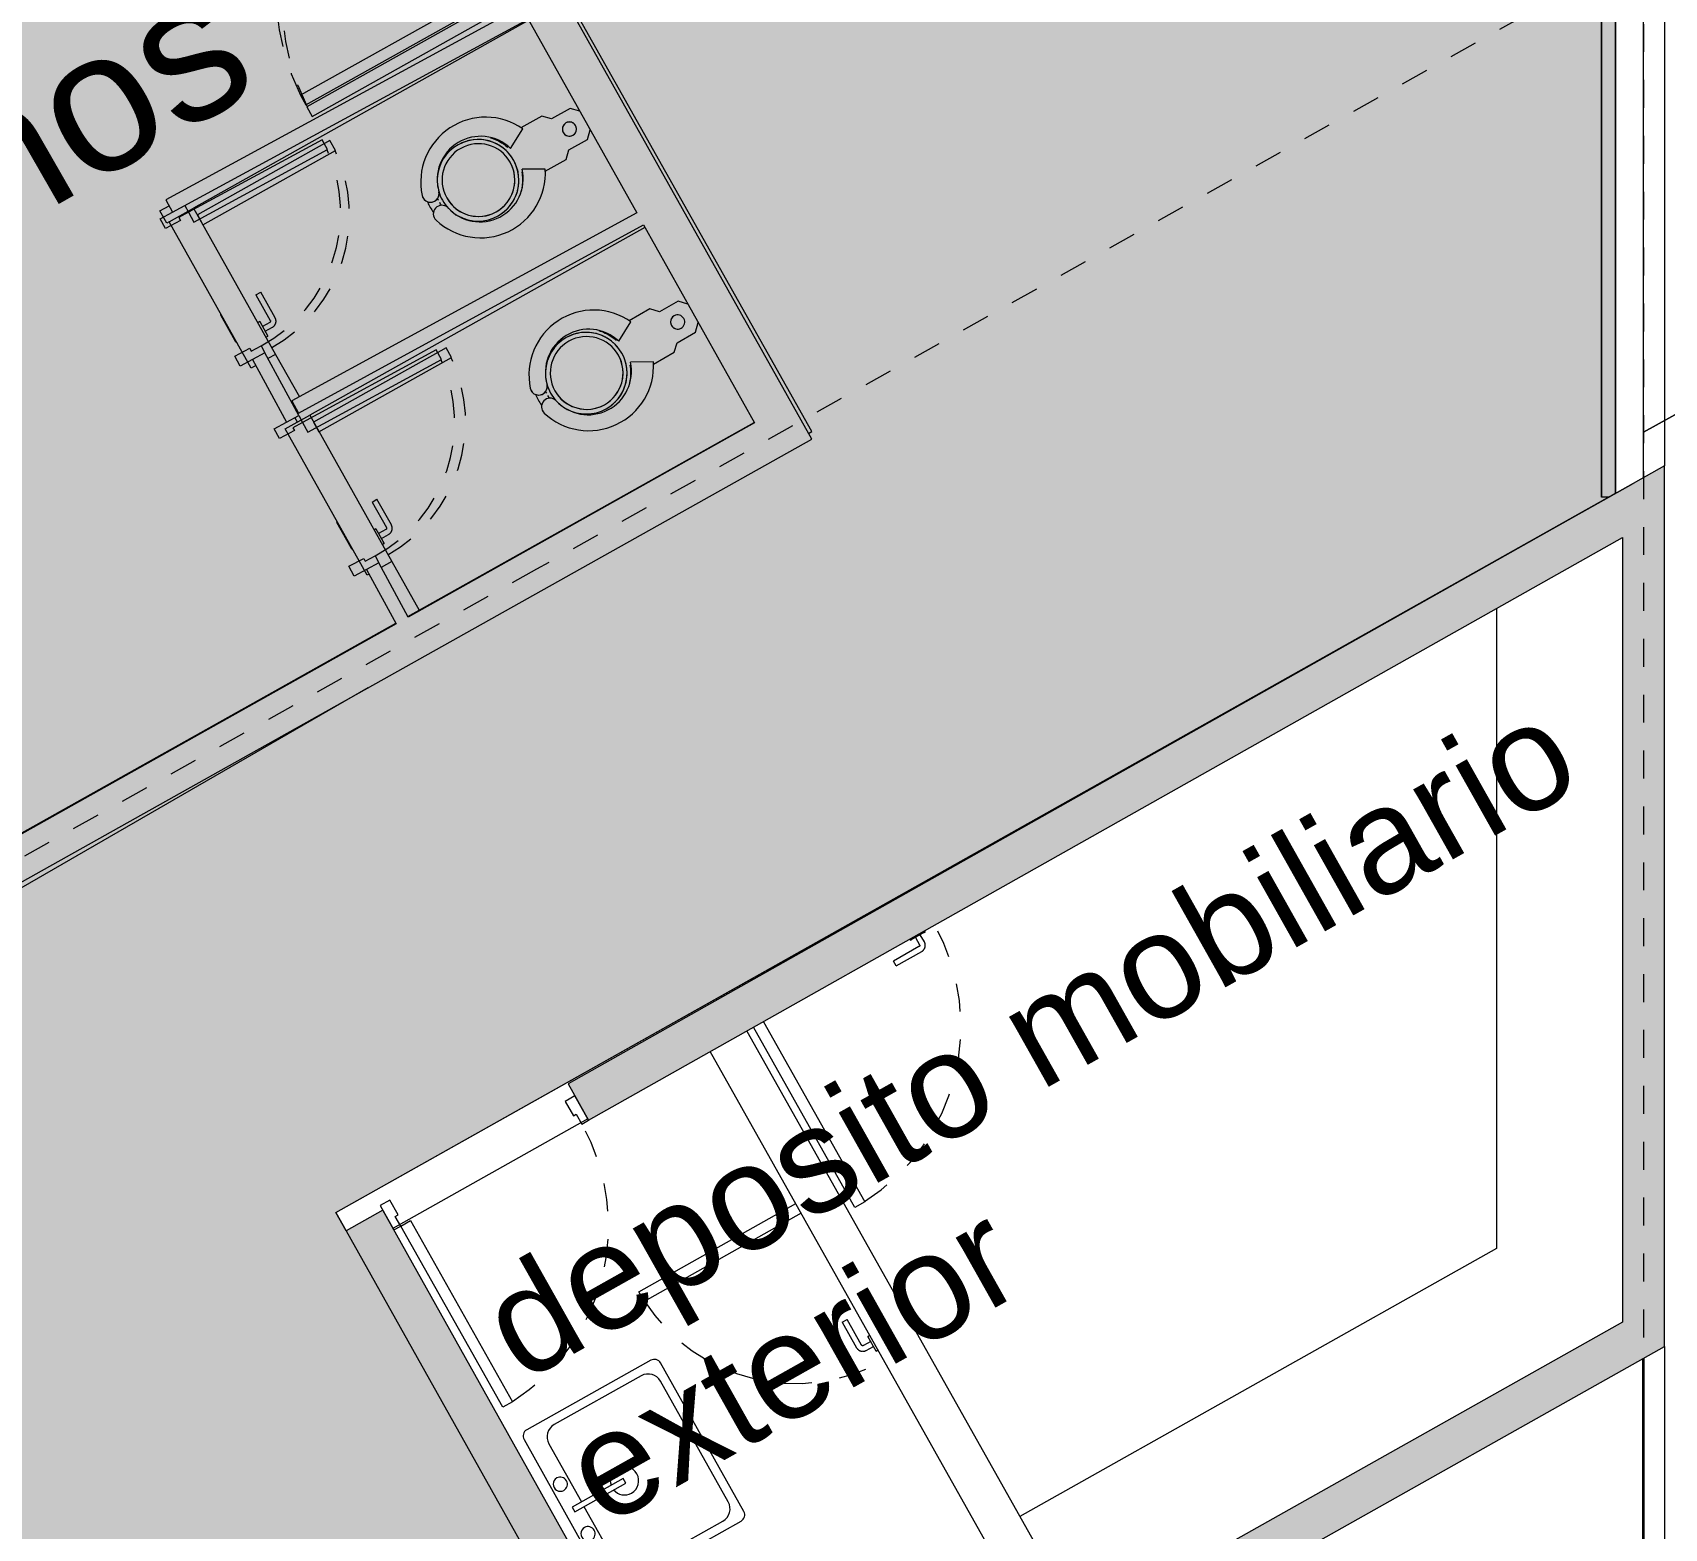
# Model space of a CAD drawing. Header units: metres. Extents: x -16.5 to 80.2, y 17.9 to 114.6.
# Drawn here: x 48.62 to 54.46, y 73.39 to 78.74 of the extents above; entities that cross this region are included whole.
import ezdxf

# ---------------------------------------------------------------- set-up
doc = ezdxf.new("R2010")
doc.units = ezdxf.units.M
doc.linetypes.add('LineaDiscontinua-1_5mm', pattern=[0.003, 0.0015, -0.0015])
doc.linetypes.add('LíneaDeRejilla', pattern=[0.021, 0.012, -0.003, 0.003, -0.003])
for name, color, linetype, lineweight in [('00_URB_HUELLA JARDÍN', 7, 'Continuous', 5), ('00_URB_ZONAS VERDES_NO CTA', 63, 'Continuous', 5), ('A-BRND', 11, 'Continuous', 5), ('A-DETL-3', 151, 'Continuous', 5), ('A-DETL-GENF', 92, 'Continuous', 5), ('A-MURO', 113, 'Continuous', 9), ('A-MURO-ACHU', 111, 'Continuous', 9), ('A-PISO', 51, 'Continuous', 9), ('A-PUER', 31, 'Continuous', 5), ('A-PUER-MARC', 31, 'Continuous', 5), ('A-TEXT-NOTA', 2, 'Continuous', 5), ('A-WALL', 113, 'Continuous', 18), ('H-HID-APAR', 6, 'Continuous', 5), ('S-CERC-SIMB', 2, 'Continuous', 35), ('S-REJI', 1, 'Continuous', 5)]:
    doc.layers.add(name, color=color, linetype=linetype, lineweight=lineweight)
doc.styles.add('Arial_3', font='arial.ttf', dxfattribs={"height": 0.5})
doc.styles.add('Arial_6', font='arial.ttf', dxfattribs={"height": 0.375})

# ---------------------------------------------------------------- blocks, each defined once
blk = doc.blocks.new('Puerta-Batiente-HojaLisa - 700x2200-1187620-Nivel 2')
at = {"layer": 'A-PUER'}
for p, q in [((-0.322, -0.719), (-0.322, -0.075)), ((-0.282, -0.075), (-0.282, -0.719)), ((-0.282, -0.719), (-0.322, -0.719))]:
    blk.add_line(p, q, dxfattribs=at)
at = {"layer": 'A-PUER', "linetype": 'LineaDiscontinua-1_5mm'}
blk.add_arc((-0.322, -0.075), 0.644, 273.56104, 360, dxfattribs=at)
blk = doc.blocks.new('Manija-Horizontal-SinCerradura - 120-1041475-Nivel 2')
at = {"layer": 'A-PUER'}
for p, q in [((0.27, 0.063), (0.165, 0.063)), ((0.27, 0.063), (0.27, 0.043)), ((0.12, 0.008), (0.12, 0)), ((0.12, 0.008), (0.18, 0.008)), ((0.124, 0.008), (0.12, 0.008)), ((0.14, 0.038), (0.14, 0.008)), ((0.16, 0.008), (0.16, 0.038)), ((0.165, 0.043), (0.27, 0.043)), ((0.18, 0.008), (0.176, 0.008)), ((0.18, 0), (0.18, 0.008))]:
    blk.add_line(p, q, dxfattribs=at)
at = {"layer": 'A-PUER', "flags": 128}
for points in [[(0.165, 0.063), (0.164, 0.063), (0.163, 0.0629), (0.162, 0.0628), (0.161, 0.0627), (0.16, 0.0625), (0.1591, 0.0623), (0.1581, 0.062), (0.1571, 0.0617), (0.1562, 0.0614), (0.1553, 0.061), (0.1544, 0.0606), (0.1535, 0.0602), (0.1526, 0.0597), (0.1517, 0.0592), (0.1509, 0.0586), (0.1501, 0.0581), (0.1493, 0.0574), (0.1485, 0.0568), (0.1478, 0.0561), (0.1471, 0.0554), (0.1464, 0.0547), (0.1457, 0.0539), (0.1451, 0.0531), (0.1445, 0.0523), (0.144, 0.0515), (0.1434, 0.0507), (0.143, 0.0498), (0.1425, 0.0489), (0.1421, 0.048), (0.1417, 0.0471), (0.1414, 0.0461), (0.141, 0.0452), (0.1408, 0.0442), (0.1406, 0.0432), (0.1404, 0.0422), (0.1402, 0.0413), (0.1401, 0.0403), (0.14, 0.0393), (0.14, 0.0383), (0.14, 0.038)], [(0.16, 0.038), (0.16, 0.0382), (0.16, 0.0384), (0.16, 0.0386), (0.1601, 0.0388), (0.1601, 0.039), (0.1601, 0.0392), (0.1602, 0.0394), (0.1603, 0.0396), (0.1603, 0.0398), (0.1604, 0.0399), (0.1605, 0.0401), (0.1606, 0.0403), (0.1607, 0.0405), (0.1608, 0.0407), (0.1609, 0.0408), (0.161, 0.041), (0.1611, 0.0411), (0.1612, 0.0413), (0.1614, 0.0414), (0.1615, 0.0416), (0.1617, 0.0417), (0.1618, 0.0419), (0.162, 0.042), (0.1621, 0.0421), (0.1623, 0.0422), (0.1625, 0.0423), (0.1626, 0.0424), (0.1628, 0.0425), (0.163, 0.0426), (0.1632, 0.0427), (0.1634, 0.0427), (0.1636, 0.0428), (0.1638, 0.0428), (0.164, 0.0429), (0.1642, 0.0429), (0.1643, 0.043), (0.1645, 0.043), (0.1647, 0.043), (0.1649, 0.043), (0.165, 0.043)]]:
    blk.add_lwpolyline(points, dxfattribs=at)
blk = doc.blocks.new('M_Sink-Single-2D - 660 x 560mm-1187621-Nivel 2')
at = {"layer": 'H-HID-APAR'}
for p, q in [((0.0017, 0.6496), (0.0017, 0.1404)), ((0.0017, 0.6496), (0.0017, 0.1404)), ((0.6363, 0.675), (0.0271, 0.675)), ((0.6363, 0.675), (0.0271, 0.675)), ((0.5791, 0.6433), (0.0842, 0.6433)), ((0.6617, 0.1404), (0.6617, 0.6496)), ((0.6617, 0.1404), (0.6617, 0.6496)), ((0.0334, 0.5925), (0.0334, 0.2357)), ((0.6299, 0.2357), (0.6299, 0.5925)), ((0.3412, 0.3563), (0.3222, 0.3563)), ((0.3222, 0.3563), (0.3222, 0.1468)), ((0.3412, 0.1468), (0.3412, 0.3563)), ((0.0842, 0.1849), (0.3222, 0.1849)), ((0.3412, 0.1849), (0.5791, 0.1849)), ((0.3222, 0.1468), (0.3412, 0.1468)), ((0.0271, 0.115), (0.6363, 0.115)), ((0.0271, 0.115), (0.6363, 0.115))]:
    blk.add_line(p, q, dxfattribs=at)
for centre, radius, start, end in [((0.0271, 0.6496), 0.0254, 90, 180), ((0.0271, 0.6496), 0.0254, 90, 180), ((0.0842, 0.5925), 0.0508, 90, 180), ((0.5791, 0.5925), 0.0508, 360, 90), ((0.6363, 0.6496), 0.0254, 0, 90), ((0.6363, 0.6496), 0.0254, 0, 90), ((0.3317, 0.3563), 0.0508, 360, 180), ((0.3317, 0.3563), 0.0508, 180, 259.19308), ((0.3317, 0.3563), 0.0508, 280.80692, 0), ((0.0842, 0.2357), 0.0508, 180, 270), ((0.5791, 0.2357), 0.0508, 270, 0), ((0.2301, 0.15), 0.0254, 360, 180), ((0.4333, 0.15), 0.0254, 360, 180), ((0.0271, 0.1404), 0.0254, 180, 270), ((0.0271, 0.1404), 0.0254, 180, 270), ((0.2301, 0.15), 0.0254, 180, 0), ((0.4333, 0.15), 0.0254, 180, 360), ((0.6363, 0.1404), 0.0254, 270, 360), ((0.6363, 0.1404), 0.0254, 270, 0)]:
    blk.add_arc(centre, radius, start, end, dxfattribs=at)
blk = doc.blocks.new('Puerta-Batiente-HojaLisa - 800x2200-1043135-Nivel 2')
at = {"layer": 'A-PUER'}
for p, q in [((-0.372, -0.819), (-0.372, -0.0793)), ((-0.332, -0.0793), (-0.332, -0.819)), ((-0.332, -0.819), (-0.372, -0.819))]:
    blk.add_line(p, q, dxfattribs=at)
at = {"layer": 'A-PUER', "linetype": 'LineaDiscontinua-1_5mm'}
blk.add_arc((-0.372, -0.075), 0.744, 273.0819, 359.73068, dxfattribs=at)
blk = doc.blocks.new('Manija-Horizontal-SinCerradura - 120-V3-Nivel 2')
at = {"layer": 'A-PUER'}
for p, q in [((0.27, 0.063), (0.165, 0.063)), ((0.27, 0.063), (0.27, 0.043)), ((0.12, 0.008), (0.12, 0.0035)), ((0.12, 0.008), (0.18, 0.008)), ((0.124, 0.008), (0.12, 0.008)), ((0.14, 0.038), (0.14, 0.008)), ((0.16, 0.008), (0.16, 0.038)), ((0.165, 0.043), (0.27, 0.043)), ((0.18, 0.008), (0.176, 0.008)), ((0.18, 0.0036), (0.18, 0.008))]:
    blk.add_line(p, q, dxfattribs=at)
at = {"layer": 'A-PUER', "flags": 128}
for points in [[(0.165, 0.063), (0.164, 0.063), (0.163, 0.0629), (0.162, 0.0628), (0.161, 0.0627), (0.16, 0.0625), (0.1591, 0.0623), (0.1581, 0.062), (0.1571, 0.0617), (0.1562, 0.0614), (0.1553, 0.061), (0.1544, 0.0606), (0.1535, 0.0602), (0.1526, 0.0597), (0.1517, 0.0592), (0.1509, 0.0586), (0.1501, 0.0581), (0.1493, 0.0574), (0.1485, 0.0568), (0.1478, 0.0561), (0.1471, 0.0554), (0.1464, 0.0547), (0.1457, 0.0539), (0.1451, 0.0531), (0.1445, 0.0523), (0.144, 0.0515), (0.1434, 0.0507), (0.143, 0.0498), (0.1425, 0.0489), (0.1421, 0.048), (0.1417, 0.0471), (0.1414, 0.0461), (0.141, 0.0452), (0.1408, 0.0442), (0.1406, 0.0432), (0.1404, 0.0422), (0.1402, 0.0413), (0.1401, 0.0403), (0.14, 0.0393), (0.14, 0.0383), (0.14, 0.038)], [(0.16, 0.038), (0.16, 0.0382), (0.16, 0.0384), (0.16, 0.0386), (0.1601, 0.0388), (0.1601, 0.039), (0.1601, 0.0392), (0.1602, 0.0394), (0.1603, 0.0396), (0.1603, 0.0398), (0.1604, 0.0399), (0.1605, 0.0401), (0.1606, 0.0403), (0.1607, 0.0405), (0.1608, 0.0407), (0.1609, 0.0408), (0.161, 0.041), (0.1611, 0.0411), (0.1612, 0.0413), (0.1614, 0.0414), (0.1615, 0.0416), (0.1617, 0.0417), (0.1618, 0.0419), (0.162, 0.042), (0.1621, 0.0421), (0.1623, 0.0422), (0.1625, 0.0423), (0.1626, 0.0424), (0.1628, 0.0425), (0.163, 0.0426), (0.1632, 0.0427), (0.1634, 0.0427), (0.1636, 0.0428), (0.1638, 0.0428), (0.164, 0.0429), (0.1642, 0.0429), (0.1643, 0.043), (0.1645, 0.043), (0.1647, 0.043), (0.1649, 0.043), (0.165, 0.043)]]:
    blk.add_lwpolyline(points, dxfattribs=at)
blk = doc.blocks.new('Puerta-Batiente-HojaLisa - 900x2200-V14-Nivel 2')
at = {"layer": 'A-PUER'}
for p, q in [((-0.382, 0.919), (-0.422, 0.919)), ((-0.422, 0.919), (-0.422, 0.075)), ((-0.382, 0.075), (-0.382, 0.919))]:
    blk.add_line(p, q, dxfattribs=at)
at = {"layer": 'A-PUER', "linetype": 'LineaDiscontinua-1_5mm'}
blk.add_arc((-0.422, 0.075), 0.844, 360, 87.28354, dxfattribs=at)
blk = doc.blocks.new('Puerta-Batiente-HojaLisa - 600x1_400-1587083-Nivel 2')
at = {"layer": 'A-PUER'}
for p, q in [((-0.232, 0.569), (-0.272, 0.569)), ((-0.272, 0.569), (-0.272, 0.025)), ((-0.232, 0.025), (-0.232, 0.569)), ((-0.272, 0.025), (-0.232, 0.025))]:
    blk.add_line(p, q, dxfattribs=at)
at = {"layer": 'A-PUER', "linetype": 'LineaDiscontinua-1_5mm'}
blk.add_arc((-0.272, 0.025), 0.544, 360, 85.78327, dxfattribs=at)
at = {"layer": 'A-PUER-MARC'}
for p, q in [((-0.3, -0.075), (-0.3, 0.025)), ((-0.3, 0.025), (0.3, 0.025)), ((0.3, 0.025), (0.3, -0.0059)), ((0.3, -0.0559), (0.3, -0.075)), ((0.3, -0.075), (-0.3, -0.075))]:
    blk.add_line(p, q, dxfattribs=at)
blk = doc.blocks.new('Manija-Horizontal-SinCerradura - 120-1041476-Nivel 2')
at = {"layer": 'A-PUER'}
for p, q in [((0.12, 0), (0.12, -0.008)), ((0.18, -0.008), (0.18, 0)), ((0.12, -0.008), (0.124, -0.008)), ((0.18, -0.008), (0.12, -0.008)), ((0.14, -0.008), (0.14, -0.038)), ((0.16, -0.038), (0.16, -0.008)), ((0.27, -0.043), (0.165, -0.043)), ((0.176, -0.008), (0.18, -0.008)), ((0.27, -0.043), (0.27, -0.063)), ((0.165, -0.063), (0.27, -0.063))]:
    blk.add_line(p, q, dxfattribs=at)
at = {"layer": 'A-PUER', "flags": 128}
for points in [[(0.14, -0.038), (0.14, -0.039), (0.1401, -0.04), (0.1402, -0.041), (0.1403, -0.042), (0.1405, -0.043), (0.1407, -0.0439), (0.141, -0.0449), (0.1413, -0.0459), (0.1416, -0.0468), (0.142, -0.0477), (0.1424, -0.0486), (0.1428, -0.0495), (0.1433, -0.0504), (0.1438, -0.0513), (0.1444, -0.0521), (0.1449, -0.0529), (0.1456, -0.0537), (0.1462, -0.0545), (0.1469, -0.0552), (0.1476, -0.0559), (0.1483, -0.0566), (0.1491, -0.0573), (0.1499, -0.0579), (0.1507, -0.0585), (0.1515, -0.059), (0.1523, -0.0596), (0.1532, -0.06), (0.1541, -0.0605), (0.155, -0.0609), (0.1559, -0.0613), (0.1569, -0.0616), (0.1578, -0.062), (0.1588, -0.0622), (0.1598, -0.0624), (0.1608, -0.0626), (0.1617, -0.0628), (0.1627, -0.0629), (0.1637, -0.063), (0.1647, -0.063), (0.165, -0.063)], [(0.165, -0.043), (0.1648, -0.043), (0.1646, -0.043), (0.1644, -0.043), (0.1642, -0.0429), (0.164, -0.0429), (0.1638, -0.0429), (0.1636, -0.0428), (0.1634, -0.0427), (0.1632, -0.0427), (0.1631, -0.0426), (0.1629, -0.0425), (0.1627, -0.0424), (0.1625, -0.0423), (0.1623, -0.0422), (0.1622, -0.0421), (0.162, -0.042), (0.1619, -0.0419), (0.1617, -0.0418), (0.1616, -0.0416), (0.1614, -0.0415), (0.1613, -0.0413), (0.1611, -0.0412), (0.161, -0.041), (0.1609, -0.0409), (0.1608, -0.0407), (0.1607, -0.0405), (0.1606, -0.0404), (0.1605, -0.0402), (0.1604, -0.04), (0.1603, -0.0398), (0.1603, -0.0396), (0.1602, -0.0394), (0.1602, -0.0392), (0.1601, -0.039), (0.1601, -0.0388), (0.16, -0.0387), (0.16, -0.0385), (0.16, -0.0383), (0.16, -0.0381), (0.16, -0.038)]]:
    blk.add_lwpolyline(points, dxfattribs=at)
blk = doc.blocks.new('Manija-Horizontal-SinCerradura - 120-V17-Nivel 2')
at = {"layer": 'A-PUER'}
for q in [(0.165, 0.063), (0.27, 0.0601)]:
    blk.add_line((0.27, 0.063), q, dxfattribs=at)
at = {"layer": 'A-PUER', "flags": 128}
blk.add_lwpolyline([(0.165, 0.063), (0.164, 0.063), (0.163, 0.0629), (0.162, 0.0628), (0.161, 0.0627), (0.16, 0.0625), (0.1591, 0.0623), (0.1581, 0.062), (0.1571, 0.0617), (0.1562, 0.0614), (0.1553, 0.061), (0.1544, 0.0606), (0.1535, 0.0602)], dxfattribs=at)
blk = doc.blocks.new('Puerta-Batiente-HojaLisa - 600x1_400-V18-Nivel 2')
at = {"layer": 'A-PUER'}
for p, q in [((-0.232, 0.569), (-0.272, 0.569)), ((-0.272, 0.569), (-0.272, 0.025)), ((-0.232, 0.025), (-0.232, 0.569)), ((-0.272, 0.025), (-0.232, 0.025))]:
    blk.add_line(p, q, dxfattribs=at)
at = {"layer": 'A-PUER', "linetype": 'LineaDiscontinua-1_5mm'}
blk.add_arc((-0.272, 0.025), 0.544, 360, 85.78327, dxfattribs=at)
at = {"layer": 'A-PUER-MARC'}
for p, q in [((-0.3, -0.075), (-0.3, 0.025)), ((-0.3, 0.025), (0.3, 0.025)), ((0.3, 0.025), (0.3, -0.0175)), ((0.3, -0.075), (-0.3, -0.075)), ((0.3, -0.0675), (0.3, -0.075))]:
    blk.add_line(p, q, dxfattribs=at)
blk = doc.blocks.new('M_Water Closet - Flush Valve - Floor Mounted - Public - 6_1 Lpf-V21-Nivel 2')
at = {"layer": 'H-HID-APAR'}
for p, q in [((-0.0381, 0), (-0.0635, -0.0254)), ((-0.0635, -0.0254), (-0.0635, -0.1016)), ((0.0635, -0.0254), (0.0381, 0)), ((0.0635, -0.1016), (0.0635, -0.0254)), ((-0.0635, -0.1016), (-0.0889, -0.127)), ((0.0889, -0.127), (0.0635, -0.1016)), ((-0.0889, -0.127), (-0.0889, -0.2127)), ((0.0889, -0.2127), (0.0889, -0.127)), ((-0.0429, -0.281), (-0.0825, -0.2088)), ((0.0826, -0.2088), (0.0429, -0.281)), ((-0.0063, -0.5968), (-0.0127, -0.5964))]:
    blk.add_line(p, q, dxfattribs=at)
at = {"layer": 'H-HID-APAR', "flags": 128}
for points in [[(-0.1113, -0.3249), (-0.1072, -0.3211), (-0.1025, -0.3169), (-0.0975, -0.3129), (-0.0924, -0.3091), (-0.0872, -0.3055), (-0.0818, -0.3021), (-0.0763, -0.299), (-0.0707, -0.296), (-0.065, -0.2933), (-0.0591, -0.2908), (-0.0532, -0.2886), (-0.0508, -0.2877)], [(0.0508, -0.2877), (0.0568, -0.2899), (0.0627, -0.2923), (0.0684, -0.2949), (0.0741, -0.2978), (0.0797, -0.3008), (0.0851, -0.3041), (0.0904, -0.3076), (0.0955, -0.3114), (0.1005, -0.3153), (0.1054, -0.3194), (0.11, -0.3237)], [(0.0142, -0.5962), (0.0089, -0.5967), (0.0025, -0.5969)]]:
    blk.add_lwpolyline(points, dxfattribs=at)
at = {"layer": 'H-HID-APAR'}
for centre, radius, start, end in [((0, -0.0635), 0.0254, 360, 180), ((0, -0.0635), 0.0254, 180, 360), ((0.0187, -0.4177), 0.2322, 115.8609, 252.57414), ((-0.0187, -0.4177), 0.2322, 287.42586, 64.1391), ((0.0024, -0.4294), 0.1552, 106.96329, 257.03671), ((-0.0024, -0.4294), 0.1552, 282.96329, 73.03671), ((0, -0.4382), 0.146, 0, 180), ((0, -0.4366), 0.1302, 90, 270), ((0, -0.4382), 0.1461, 132.2685, 137.75398), ((0, -0.4382), 0.1461, 118.11894, 123.43346), ((0, -0.4382), 0.1461, 104.04286, 108.5788), ((0, -0.4366), 0.1302, 270, 90), ((0, -0.4382), 0.146, 71.4212, 75.95714), ((0, -0.4382), 0.146, 56.56654, 61.88106), ((0, -0.4382), 0.146, 42.24602, 47.7315), ((0, -0.4382), 0.1461, 161.44192, 165.97071), ((0, -0.4382), 0.1461, 146.59153, 151.90112), ((0, -0.4382), 0.146, 28.09888, 33.40847), ((0, -0.4382), 0.1461, 14.02929, 18.55808), ((0, -0.4382), 0.1461, 180, 238.35838), ((0, -0.4382), 0.146, 301.64162, 0), ((0, -0.4382), 0.1461, 240.61494, 251.15914), ((-0.0416, -0.61), 0.0307, 252.57414, 72.57414), ((0, -0.4382), 0.146, 255.85513, 284.14487), ((0.0416, -0.61), 0.0307, 107.42586, 287.42586), ((0, -0.4382), 0.146, 288.84086, 299.38506), ((0, -0.4382), 0.1968, 264.39412, 276.4022)]:
    blk.add_arc(centre, radius, start, end, dxfattribs=at)
blk = doc.blocks.new('M_Water Closet - Flush Valve - Floor Mounted - Public - 6_1 Lpf-V22-Nivel 2')
at = {"layer": 'H-HID-APAR'}
for p, q in [((-0.0381, 0), (-0.0635, -0.0254)), ((-0.0635, -0.0254), (-0.0635, -0.1016)), ((0.0635, -0.0254), (0.0381, 0)), ((0.0635, -0.1016), (0.0635, -0.0254)), ((-0.0635, -0.1016), (-0.0889, -0.127)), ((0.0889, -0.127), (0.0635, -0.1016)), ((-0.0889, -0.127), (-0.0889, -0.2127)), ((0.0889, -0.2127), (0.0889, -0.127)), ((-0.0429, -0.281), (-0.0825, -0.2088)), ((0.0826, -0.2088), (0.0429, -0.281)), ((-0.0063, -0.5968), (-0.0127, -0.5964))]:
    blk.add_line(p, q, dxfattribs=at)
at = {"layer": 'H-HID-APAR', "flags": 128}
for points in [[(-0.1113, -0.3249), (-0.1072, -0.3211), (-0.1025, -0.3169), (-0.0975, -0.3129), (-0.0924, -0.3091), (-0.0872, -0.3055), (-0.0818, -0.3021), (-0.0763, -0.299), (-0.0707, -0.296), (-0.065, -0.2933), (-0.0591, -0.2908), (-0.0532, -0.2886), (-0.0508, -0.2877)], [(0.0508, -0.2877), (0.0568, -0.2899), (0.0627, -0.2923), (0.0684, -0.2949), (0.0741, -0.2978), (0.0797, -0.3008), (0.0851, -0.3041), (0.0904, -0.3076), (0.0955, -0.3114), (0.1005, -0.3153), (0.1054, -0.3194), (0.11, -0.3237)], [(0.0142, -0.5962), (0.0089, -0.5967), (0.0025, -0.5969)]]:
    blk.add_lwpolyline(points, dxfattribs=at)
at = {"layer": 'H-HID-APAR'}
for centre, radius, start, end in [((0, -0.0635), 0.0254, 360, 180), ((0, -0.0635), 0.0254, 180, 360), ((0.0187, -0.4177), 0.2322, 115.8609, 252.57414), ((-0.0187, -0.4177), 0.2322, 287.42586, 64.1391), ((0.0024, -0.4294), 0.1552, 106.96329, 257.03671), ((-0.0024, -0.4294), 0.1552, 282.96329, 73.03671), ((0, -0.4382), 0.146, 0, 180), ((0, -0.4366), 0.1302, 90, 270), ((0, -0.4382), 0.1461, 132.2685, 137.75398), ((0, -0.4382), 0.1461, 118.11894, 123.43346), ((0, -0.4382), 0.1461, 104.04286, 108.5788), ((0, -0.4366), 0.1302, 270, 90), ((0, -0.4382), 0.146, 71.4212, 75.95714), ((0, -0.4382), 0.146, 56.56654, 61.88106), ((0, -0.4382), 0.146, 42.24602, 47.7315), ((0, -0.4382), 0.1461, 161.44192, 165.97071), ((0, -0.4382), 0.1461, 146.59153, 151.90112), ((0, -0.4382), 0.146, 28.09888, 33.40847), ((0, -0.4382), 0.1461, 14.02929, 18.55808), ((0, -0.4382), 0.1461, 180, 238.35838), ((0, -0.4382), 0.146, 301.64162, 0), ((0, -0.4382), 0.1461, 240.61494, 251.10752), ((-0.0416, -0.61), 0.0307, 252.57414, 72.57414), ((0, -0.4382), 0.146, 255.85513, 284.14487), ((0.0416, -0.61), 0.0307, 107.42586, 287.42586), ((0, -0.4382), 0.146, 288.84086, 299.38506), ((0, -0.4382), 0.1968, 263.5978, 276.18883)]:
    blk.add_arc(centre, radius, start, end, dxfattribs=at)
blk = doc.blocks.new('DISPOSICIÓN URBANA JARDIN_dwg-1215257-Nivel 2')
at = {"layer": '00_URB_HUELLA JARDÍN', "color": 253, "flags": 128}
blk.add_lwpolyline([(80.1547, 113.1931), (83.1552, 118.2584), (81.9926, 118.9471), (82.8081, 120.3237), (83.7146, 119.7867)], dxfattribs=at)
at = {"layer": '00_URB_ZONAS VERDES_NO CTA', "color": 254, "flags": 128}
blk.add_lwpolyline([(83.7146, 119.7867), (82.8081, 120.3237), (81.9926, 118.9471), (83.1552, 118.2584), (80.1547, 113.1931)], dxfattribs=at)
blk = doc.blocks.new('Top Rail Type - Top Rail_Internal_-1330960-Nivel 2')
at = {"layer": 'A-BRND'}
for p, q in [((54.2365, 77.0815), (54.2365, 80.6297)), ((54.2865, 80.6577), (54.2865, 77.0956)), ((54.2615, 77.0815), (54.2365, 77.0815))]:
    blk.add_line(p, q, dxfattribs=at)
blk = doc.blocks.new('Top Rail Type - Top Rail_Internal_-V97-Nivel 2')
at = {"layer": 'A-BRND'}
for p, q in [((54.2365, 80.6297), (54.2365, 77.0815)), ((54.2865, 80.6577), (54.2865, 77.0956)), ((54.2615, 77.0815), (54.2365, 77.0815))]:
    blk.add_line(p, q, dxfattribs=at)
blk = doc.blocks.new('Puerta-Batiente-HojaLisa - 800x2200-V102-Nivel 2')
at = {"layer": 'A-PUER'}
for p, q in [((-0.372, -0.819), (-0.372, -0.075)), ((-0.372, -0.075), (-0.332, -0.075)), ((-0.332, -0.075), (-0.332, -0.819)), ((-0.332, -0.819), (-0.372, -0.819))]:
    blk.add_line(p, q, dxfattribs=at)
at = {"layer": 'A-PUER', "linetype": 'LineaDiscontinua-1_5mm'}
blk.add_arc((-0.372, -0.075), 0.744, 273.0819, 0, dxfattribs=at)
at = {"layer": 'A-PUER-MARC', "lineweight": 9}
for p, q in [((-0.36, 0.025), (-0.4, 0.025)), ((-0.4, 0.025), (-0.4, -0.075)), ((-0.36, -0.035), (-0.36, 0.025)), ((0.4, 0.025), (0.36, 0.025)), ((0.36, 0.025), (0.36, -0.035)), ((0.4, -0.075), (0.4, 0.025)), ((-0.372, -0.075), (-0.372, -0.035)), ((-0.372, -0.035), (-0.36, -0.035)), ((0.36, -0.035), (0.372, -0.035)), ((0.372, -0.035), (0.372, -0.075)), ((-0.4, -0.075), (-0.372, -0.075)), ((0.372, -0.075), (0.4, -0.075))]:
    blk.add_line(p, q, dxfattribs=at)
blk = doc.blocks.new('Puerta-Batiente-HojaLisa - 900x2200-V88-Nivel 2')
at = {"layer": 'A-PUER'}
for p, q in [((-0.382, 0.919), (-0.422, 0.919)), ((-0.422, 0.919), (-0.422, 0.075)), ((-0.382, 0.075), (-0.382, 0.919)), ((-0.422, 0.075), (-0.382, 0.075))]:
    blk.add_line(p, q, dxfattribs=at)
at = {"layer": 'A-PUER', "linetype": 'LineaDiscontinua-1_5mm'}
blk.add_arc((-0.422, 0.075), 0.844, 360, 87.28354, dxfattribs=at)
at = {"layer": 'A-PUER-MARC', "lineweight": 9}
for p, q in [((-0.45, -0.025), (-0.45, 0.075)), ((-0.45, 0.075), (-0.422, 0.075)), ((-0.422, 0.075), (-0.422, 0.035)), ((0.422, 0.035), (0.422, 0.075)), ((0.422, 0.075), (0.45, 0.075)), ((0.45, 0.075), (0.45, -0.025)), ((-0.422, 0.035), (-0.41, 0.035)), ((-0.41, 0.035), (-0.41, -0.025)), ((0.41, 0.035), (0.422, 0.035)), ((0.41, -0.025), (0.41, 0.035)), ((-0.41, -0.025), (-0.45, -0.025)), ((0.45, -0.025), (0.41, -0.025))]:
    blk.add_line(p, q, dxfattribs=at)
blk = doc.blocks.new('M_Water Closet - Flush Valve - Floor Mounted - Public - 6_1 Lpf-1607253-Nivel 2')
at = {"layer": 'H-HID-APAR'}
for p, q in [((0.0063, 0.5968), (0.0127, 0.5964)), ((-0.0825, 0.2088), (-0.0429, 0.281)), ((0.0429, 0.281), (0.0826, 0.2088)), ((-0.0889, 0.2127), (-0.0889, 0.127)), ((0.0889, 0.127), (0.0889, 0.2127)), ((-0.0889, 0.127), (-0.0635, 0.1016)), ((0.0635, 0.1016), (0.0889, 0.127)), ((-0.0635, 0.1016), (-0.0635, 0.0254)), ((0.0635, 0.0254), (0.0635, 0.1016)), ((-0.0635, 0.0254), (-0.0381, 0)), ((0.0381, 0), (0.0635, 0.0254))]:
    blk.add_line(p, q, dxfattribs=at)
at = {"layer": 'H-HID-APAR', "flags": 128}
for points in [[(-0.0142, 0.5962), (-0.0089, 0.5967), (-0.0025, 0.5969)], [(-0.0508, 0.2877), (-0.0568, 0.2899), (-0.0627, 0.2923), (-0.0684, 0.2949), (-0.0741, 0.2978), (-0.0797, 0.3008), (-0.0851, 0.3041), (-0.0904, 0.3076), (-0.0955, 0.3114), (-0.1005, 0.3153), (-0.1054, 0.3194), (-0.11, 0.3237)], [(0.1113, 0.3249), (0.1072, 0.3211), (0.1025, 0.3169), (0.0975, 0.3129), (0.0924, 0.3091), (0.0872, 0.3055), (0.0818, 0.3021), (0.0763, 0.299), (0.0707, 0.296), (0.065, 0.2933), (0.0591, 0.2908), (0.0532, 0.2886), (0.0508, 0.2877)]]:
    blk.add_lwpolyline(points, dxfattribs=at)
at = {"layer": 'H-HID-APAR'}
for centre, radius, start, end in [((0.0187, 0.4177), 0.2322, 107.42586, 244.1391), ((-0.0416, 0.61), 0.0307, 287.42586, 107.42586), ((0, 0.4382), 0.1461, 75.85513, 104.14487), ((0, 0.4382), 0.1968, 83.5978, 96.19112), ((0.0416, 0.61), 0.0307, 72.57414, 252.57414), ((-0.0187, 0.4177), 0.2322, 295.8609, 72.57414), ((0.0024, 0.4294), 0.1552, 102.96329, 253.03671), ((0, 0.4382), 0.146, 121.64162, 180), ((0, 0.4366), 0.1302, 90, 270), ((0, 0.4382), 0.146, 108.84086, 119.38506), ((0, 0.4366), 0.1302, 270, 90), ((-0.0024, 0.4294), 0.1552, 286.96329, 77.03671), ((0, 0.4382), 0.1461, 60.61494, 71.11023), ((0, 0.4382), 0.1461, 0, 58.35838), ((0, 0.4382), 0.146, 180, 0), ((0, 0.4382), 0.1461, 194.02929, 198.55808), ((0, 0.4382), 0.146, 208.09888, 213.40847), ((0, 0.4382), 0.1461, 326.59153, 331.90112), ((0, 0.4382), 0.1461, 341.44192, 345.97071), ((0, 0.4382), 0.146, 222.24602, 227.7315), ((0, 0.4382), 0.146, 236.56654, 241.88106), ((0, 0.4382), 0.146, 251.4212, 255.95714), ((0, 0.4382), 0.1461, 284.04286, 288.5788), ((0, 0.4382), 0.1461, 298.11894, 303.43346), ((0, 0.4382), 0.1461, 312.2685, 317.75398), ((0, 0.0635), 0.0254, 360, 180), ((0, 0.0635), 0.0254, 180, 360)]:
    blk.add_arc(centre, radius, start, end, dxfattribs=at)
blk = doc.blocks.new('M_Water Closet - Flush Valve - Floor Mounted - Public - 6_1 Lpf-V113-Nivel 2')
at = {"layer": 'H-HID-APAR'}
for p, q in [((0.0063, 0.5968), (0.0127, 0.5964)), ((-0.0825, 0.2088), (-0.0429, 0.281)), ((0.0429, 0.281), (0.0826, 0.2088)), ((-0.0889, 0.2127), (-0.0889, 0.127)), ((0.0889, 0.127), (0.0889, 0.2127)), ((-0.0889, 0.127), (-0.0635, 0.1016)), ((0.0635, 0.1016), (0.0889, 0.127)), ((-0.0635, 0.1016), (-0.0635, 0.0254)), ((0.0635, 0.0254), (0.0635, 0.1016)), ((-0.0635, 0.0254), (-0.0381, 0)), ((0.0381, 0), (0.0635, 0.0254))]:
    blk.add_line(p, q, dxfattribs=at)
at = {"layer": 'H-HID-APAR', "flags": 128}
for points in [[(-0.0142, 0.5962), (-0.0089, 0.5967), (-0.0025, 0.5969)], [(-0.0508, 0.2877), (-0.0568, 0.2899), (-0.0627, 0.2923), (-0.0684, 0.2949), (-0.0741, 0.2978), (-0.0797, 0.3008), (-0.0851, 0.3041), (-0.0904, 0.3076), (-0.0955, 0.3114), (-0.1005, 0.3153), (-0.1054, 0.3194), (-0.11, 0.3237)], [(0.1113, 0.3249), (0.1072, 0.3211), (0.1025, 0.3169), (0.0975, 0.3129), (0.0924, 0.3091), (0.0872, 0.3055), (0.0818, 0.3021), (0.0763, 0.299), (0.0707, 0.296), (0.065, 0.2933), (0.0591, 0.2908), (0.0532, 0.2886), (0.0508, 0.2877)]]:
    blk.add_lwpolyline(points, dxfattribs=at)
at = {"layer": 'H-HID-APAR'}
for centre, radius, start, end in [((0.0187, 0.4177), 0.2322, 107.42586, 244.1391), ((-0.0416, 0.61), 0.0307, 287.42586, 107.42586), ((0, 0.4382), 0.1461, 75.85513, 104.14487), ((0, 0.4382), 0.1968, 84.3857, 96.4022), ((0.0416, 0.61), 0.0307, 72.57414, 252.57414), ((-0.0187, 0.4177), 0.2322, 295.8609, 72.57414), ((0.0024, 0.4294), 0.1552, 102.96329, 253.03671), ((0, 0.4382), 0.146, 121.64162, 180), ((0, 0.4366), 0.1302, 90, 270), ((0, 0.4382), 0.146, 108.84086, 119.38506), ((0, 0.4366), 0.1302, 270, 90), ((-0.0024, 0.4294), 0.1552, 286.96329, 77.03671), ((0, 0.4382), 0.1461, 60.61494, 71.15914), ((0, 0.4382), 0.1461, 0, 58.35838), ((0, 0.4382), 0.146, 180, 0), ((0, 0.4382), 0.1461, 194.02929, 198.55808), ((0, 0.4382), 0.146, 208.09888, 213.40847), ((0, 0.4382), 0.1461, 326.59153, 331.90112), ((0, 0.4382), 0.1461, 341.44192, 345.97071), ((0, 0.4382), 0.146, 222.24602, 227.7315), ((0, 0.4382), 0.146, 236.56654, 241.88106), ((0, 0.4382), 0.1461, 251.4212, 255.95714), ((0, 0.4382), 0.1461, 284.04286, 288.5788), ((0, 0.4382), 0.1461, 298.11894, 303.43346), ((0, 0.4382), 0.1461, 312.2685, 317.75398), ((0, 0.0635), 0.0254, 360, 180), ((0, 0.0635), 0.0254, 180, 360)]:
    blk.add_arc(centre, radius, start, end, dxfattribs=at)
blk = doc.blocks.new('Puerta-Batiente-HojaLisa - 600x1_400-V104-Nivel 2')
at = {"layer": 'A-PUER'}
for p, q in [((-0.232, 0.569), (-0.272, 0.569)), ((-0.272, 0.569), (-0.272, 0.025)), ((-0.232, 0.025), (-0.232, 0.569)), ((-0.272, 0.025), (-0.232, 0.025))]:
    blk.add_line(p, q, dxfattribs=at)
at = {"layer": 'A-PUER', "linetype": 'LineaDiscontinua-1_5mm'}
blk.add_arc((-0.272, 0.025), 0.544, 360, 85.78327, dxfattribs=at)
at = {"layer": 'A-PUER-MARC', "lineweight": 9}
for p, q in [((-0.3, -0.075), (-0.3, 0.025)), ((-0.3, 0.025), (-0.272, 0.025)), ((-0.272, 0.025), (-0.272, -0.015)), ((0.272, -0.015), (0.272, 0.025)), ((0.272, 0.025), (0.3, 0.025)), ((0.3, 0.025), (0.3, -0.075)), ((-0.272, -0.015), (-0.26, -0.015)), ((-0.26, -0.015), (-0.26, -0.075)), ((0.26, -0.015), (0.272, -0.015)), ((0.26, -0.075), (0.26, -0.015)), ((-0.26, -0.075), (-0.3, -0.075)), ((0.3, -0.075), (0.26, -0.075))]:
    blk.add_line(p, q, dxfattribs=at)

msp = doc.modelspace()

# ---------------------------------------------------------------- hatches: boundary and pattern name
at = {"layer": 'A-DETL-GENF'}
h = msp.add_hatch(color=7, dxfattribs=at)
h.paths.add_polyline_path([(48.2224, 75.4756), (49.8237, 76.4001), (48.211, 75.4961), (48.2199, 75.4802)], flags=0)
h.paths.add_polyline_path([(48.1376, 75.627), (49.924, 76.6283), (49.8184, 76.823), (49.8623, 76.8469), (49.9676, 76.6528), (51.2066, 77.3473), (50.8093, 78.0561), (49.5754, 77.3824), (49.5514, 77.4263), (50.7848, 78.0997), (50.3965, 78.7925), (49.1242, 78.1021), (49.1004, 78.146), (50.372, 78.8362), (50.3509, 78.8738), (50.4818, 78.9471), (51.3995, 77.3099), (51.4108, 77.3167), (48.738, 82.0705), (48.6018, 81.9941), (48.5761, 82.04), (47.3304, 81.3417), (47.3059, 81.3853), (48.5517, 82.0836), (48.1633, 82.7764), (46.9622, 82.1071), (46.9379, 82.1508), (48.1389, 82.8201), (47.7325, 83.545), (47.8634, 83.6183), (48.6593, 82.1983), (48.9563, 82.3648), (49.0296, 82.2339), (49.8147, 82.674), (49.7414, 82.8049), (51.0145, 83.5185), (50.2186, 84.9385), (50.2831, 84.9768), (50.2253, 85.0799), (44.6051, 81.9288), (46.0882, 79.283), (46.2811, 79.3905), (46.3055, 79.3469), (46.1127, 79.2394), (48.1354, 75.6309)], flags=0)
h.paths.add_polyline_path([(47.8101, 76.2485), (47.7862, 76.2924), (48.1695, 76.5073), (48.1939, 76.4637), (47.9401, 76.3214)], flags=0)
h.paths.add_polyline_path([(47.4434, 76.9028), (47.4196, 76.9467), (47.7887, 77.1471), (47.8125, 77.1031), (47.5231, 76.946)], flags=0)
h.paths.add_polyline_path([(49.5322, 77.3503), (49.4104, 77.5747), (49.4543, 77.5986), (49.5761, 77.3742), (49.5514, 77.3608)], flags=0)
h.paths.add_polyline_path([(46.6977, 78.2331), (46.6244, 78.3639), (48.0724, 79.1756), (47.5786, 80.0564), (47.5895, 80.0625), (47.5652, 80.1061), (48.738, 80.76), (49.1613, 80.996), (49.0419, 81.2091), (49.1727, 81.2824), (50.0417, 79.7322), (49.9108, 79.6589), (49.2347, 80.8651), (47.7323, 80.0278), (48.226, 79.147), (48.2535, 79.1593), (48.2766, 79.1181), (46.7312, 78.2518)], flags=0)
h.paths.add_polyline_path([(47.3115, 78.7742), (46.8052, 79.6826), (47.0411, 79.8141), (47.0654, 79.7704), (46.8732, 79.6633), (47.3547, 78.7982), (47.3504, 78.7958)], flags=0)
h.paths.add_polyline_path([(51.7469, 79.2269), (52.1081, 79.4367), (51.7438, 79.2325)], flags=0)
h.paths.add_polyline_path([(48.8, 79.4115), (48.7755, 79.4551), (48.9347, 79.5443), (48.4479, 80.4179), (48.4916, 80.4423), (48.9784, 79.5688), (48.9849, 79.5724), (49.0093, 79.5288), (48.8244, 79.4252)], flags=0)
h.paths.add_polyline_path([(51.8013, 79.4367), (52.9437, 80.077), (52.0635, 81.6471), (50.9212, 81.0068), (50.9347, 80.9827), (50.8039, 80.9094), (51.1461, 80.2987), (51.277, 80.3721), (51.7469, 79.5337)], flags=0)
h.paths.add_polyline_path([(49.5327, 79.8222), (49.5083, 79.8658), (49.7176, 79.9832), (49.7421, 79.9395), (49.5571, 79.8359)], flags=0)
h.paths.add_polyline_path([(50.7061, 81.0838), (50.8369, 81.1572), (50.8479, 81.1376), (51.9902, 81.778), (51.0879, 83.3877), (49.9455, 82.7474), (50.4946, 81.7678), (50.3638, 81.6944), (50.6977, 81.0988)], flags=0)
h.paths.add_polyline_path([(47.0125, 81.9087), (46.8877, 82.1313), (46.9313, 82.1558), (47.0562, 81.9331), (47.0163, 81.9108)], flags=0)
h.paths.add_polyline_path([(46.5943, 82.6547), (46.4867, 82.8467), (46.5304, 82.8711), (46.6376, 82.679)], flags=0)
h = msp.add_hatch(color=254, dxfattribs=at)
h.paths.add_polyline_path([(2.2039, 47.6436), (8.542, 51.1964), (9.2159, 49.994), (10.8351, 50.9017), (10.8351, 52.4818), (16.9634, 55.9169), (17.3662, 55.9154), (17.3663, 54.6169), (19.1662, 54.6169), (19.1681, 55.9169), (29.6162, 55.9158), (29.6166, 54.6169), (31.4162, 54.6169), (31.4177, 55.9169), (47.3615, 55.9158), (47.3616, 54.6169), (49.1615, 54.6169), (49.1615, 55.9169), (51.039, 55.9171), (51.0366, 72.1527), (49.7086, 74.5218), (54.2865, 77.0957), (54.2865, 80.6577), (53.939, 80.463), (53.9265, 80.4853), (53.1644, 80.0453), (53.1644, 80.0453), (53.1471, 80.0353), (53.154, 80.0229), (52.1102, 79.4367), (51.7469, 79.2269), (49.8147, 82.674), (48.739, 82.0686), (51.4108, 77.3164), (51.3995, 77.3099), (51.4108, 77.2898), (49.8237, 76.4001), (48.2224, 75.4756), (48.211, 75.4961), (42.0177, 72.0245), (42.0423, 71.9805), (41.9115, 71.9072), (41.8868, 71.9512), (31.2011, 65.9612), (31.2059, 65.9526), (28.4843, 64.427), (28.4662, 64.4594), (21.8377, 60.7437), (21.8607, 60.7028), (19.1565, 59.1871), (19.1335, 59.228), (19.1219, 59.2218), (18.4977, 60.3327), (17.1569, 59.5803), (17.7921, 58.4449), (8.6765, 53.3352), (8.04, 54.4707), (6.4699, 53.5905), (7.1063, 52.4551), (2.5119, 49.8804), (2.5085, 49.8865), (2.4976, 49.8804), (-0.1047, 54.5229), (-0.8872, 54.0843), (-0.8745, 54.0617), (-1.1446, 53.9103), (-0.7032, 53.126), (-0.6967, 53.1296), (0.1168, 51.6783), (0.1128, 51.676), (0.5543, 50.8917), (0.5569, 50.8932), (1.4566, 49.2882), (1.3237, 49.2137), (2.197, 47.6558)], flags=0)
h.paths.add_polyline_path([(44.0365, 57.7169), (20.1191, 57.7169), (47.9523, 73.3171), (49.2262, 71.0513), (49.1615, 71.0149), (49.1614, 57.7169), (44.0391, 57.7169)], flags=0)
h.paths.add_polyline_path([(43.6888, 73.1332), (45.2153, 73.9889), (44.6286, 75.0357), (43.102, 74.18), (43.6644, 73.1767)], flags=0)
at = {"layer": 'A-MURO-ACHU'}
h = msp.add_hatch(color=256, dxfattribs=at)
h.paths.add_polyline_path([(51.2799, 77.2164), (51.4108, 77.2898), (50.4818, 78.9471), (50.3509, 78.8738), (51.2388, 77.2898)], flags=0)
h.paths.add_polyline_path([(49.9108, 79.6589), (50.0417, 79.7322), (49.1727, 81.2824), (49.0419, 81.2091), (49.9081, 79.6637)], flags=0)
h.paths.add_polyline_path([(48.6018, 81.9941), (48.7327, 82.0675), (47.8634, 83.6183), (47.7325, 83.545), (48.5761, 82.04)], flags=0)
for points in [[(49.1681, 78.1259), (50.3965, 78.7925), (50.372, 78.8362), (49.1443, 78.1699)], [(49.5754, 77.3824), (50.8093, 78.0561), (50.7848, 78.0997), (49.5514, 77.4263)], [(43.7187, 72.978), (51.2799, 77.2164), (51.2066, 77.3473), (43.6453, 73.1088)], [(54.3115, 73.9576), (54.4615, 74.0419), (54.4615, 77.1942), (54.3115, 77.1097), (54.3115, 74.0419)], [(50.6129, 74.8522), (54.3115, 76.9375), (54.3115, 77.1097), (50.5392, 74.9829), (50.5978, 74.879)], [(50.9788, 72.2558), (51.1095, 72.3293), (49.8761, 74.5298), (49.7452, 74.4564), (50.7461, 72.6709)], [(51.0521, 72.125), (54.3115, 73.9576), (54.3115, 74.1296), (50.9788, 72.2558), (51.0491, 72.1303)]]:
    msp.add_hatch(color=256, dxfattribs=at).paths.add_polyline_path(points, flags=0)
h = msp.add_hatch(color=256, dxfattribs=at)
h.paths.add_polyline_path([(49.924, 76.6283), (49.9676, 76.6528), (49.8623, 76.8469), (49.8184, 76.823), (49.8926, 76.6863)], flags=0)
h.paths.add_polyline_path([(49.5322, 77.3503), (49.5761, 77.3742), (49.4543, 77.5986), (49.4104, 77.5747), (49.5192, 77.3742)], flags=0)
h.paths.add_polyline_path([(49.1242, 78.1021), (49.1681, 78.1259), (49.1443, 78.1699), (49.1004, 78.146), (49.1113, 78.1259)], flags=0)

# ---------------------------------------------------------------- linework, layer by layer
at = {"layer": 'A-DETL-3'}
for p, q in [((51.4109, 77.3165), (48.738, 82.0705)), ((54.2865, 77.0957), (54.2865, 80.6577)), ((51.3995, 77.3099), (51.4109, 77.3165)), ((49.7086, 74.5218), (54.2865, 77.0957)), ((48.2224, 75.4756), (49.8237, 76.4001)), ((49.7452, 74.4564), (49.7086, 74.5218))]:
    msp.add_line(p, q, dxfattribs=at)
at = {"layer": 'A-MURO'}
for p, q in [((50.3987, 78.7886), (49.1992, 78.1163)), ((49.0788, 78.1061), (49.1119, 78.1246)), ((49.1033, 78.0625), (49.0788, 78.1061)), ((49.112, 78.0674), (49.1033, 78.0625)), ((50.8143, 78.0471), (49.6148, 77.3748)), ((49.4926, 77.5929), (49.5779, 77.4408)), ((49.5712, 77.3503), (49.5621, 77.3666)), ((49.9661, 76.6546), (51.2055, 77.3493)), ((49.7086, 74.5218), (54.3497, 77.1312)), ((49.9082, 76.8514), (50.006, 76.677)), ((48.1524, 75.6379), (49.9229, 76.6304)), ((51.1788, 75.1713), (52.3762, 73.0415)), ((52.2454, 72.9682), (51.0481, 75.0976)), ((50.6104, 74.8567), (49.9127, 74.4644)), ((49.7086, 74.5218), (49.7452, 74.4564))]:
    msp.add_line(p, q, dxfattribs=at)
at = {"layer": 'A-PISO'}
for p, q in [((54.4615, 80.7558), (54.4615, 77.1942)), ((54.3865, 77.152), (54.3865, 80.7138)), ((53.8615, 76.6838), (53.8615, 74.3929)), ((53.8615, 74.3929), (52.1557, 73.4338)), ((54.4615, 74.0419), (54.4615, 55.9169)), ((54.3865, 55.9169), (54.3865, 73.9997))]:
    msp.add_line(p, q, dxfattribs=at)
at = {"layer": 'A-WALL'}
for p, q in [((51.4108, 77.2898), (50.4818, 78.9471)), ((50.372, 78.8362), (49.1004, 78.146)), ((49.1242, 78.1021), (50.3965, 78.7925)), ((50.3965, 78.7925), (50.7848, 78.0997)), ((49.1004, 78.146), (49.1242, 78.1021)), ((50.7848, 78.0997), (49.5514, 77.4263)), ((49.5754, 77.3824), (50.8093, 78.0561)), ((50.8093, 78.0561), (51.2066, 77.3473)), ((49.4543, 77.5986), (49.4104, 77.5747)), ((49.5761, 77.3742), (49.4543, 77.5986)), ((49.4104, 77.5747), (49.5322, 77.3503)), ((49.5514, 77.4263), (49.5754, 77.3824)), ((49.5322, 77.3503), (49.5761, 77.3742)), ((51.2066, 77.3473), (49.9676, 76.6528)), ((43.5878, 72.9046), (51.4108, 77.2898)), ((54.4615, 77.1942), (50.5392, 74.9829)), ((54.4615, 74.0419), (54.4615, 77.1942)), ((50.6129, 74.8522), (54.3115, 76.9375)), ((54.3115, 76.9375), (54.3115, 74.1296)), ((49.8623, 76.8469), (49.8184, 76.823)), ((49.9676, 76.6528), (49.8623, 76.8469)), ((49.8184, 76.823), (49.924, 76.6283)), ((49.924, 76.6283), (48.1376, 75.627)), ((50.5392, 74.9829), (50.6129, 74.8522)), ((49.8761, 74.5298), (49.7452, 74.4564)), ((51.1095, 72.3293), (49.8761, 74.5298)), ((49.7452, 74.4564), (51.0521, 72.125)), ((54.3115, 74.1296), (51.1095, 72.3293)), ((51.0521, 72.125), (54.4615, 74.0419))]:
    msp.add_line(p, q, dxfattribs=at)
at = {"layer": 'S-CERC-SIMB'}
msp.add_line((54.3865, 55.9169), (54.3865, 73.9997), dxfattribs=at)
at = {"layer": 'S-REJI', "linetype": 'LíneaDeRejilla'}
for p, q in [((54.3865, 86.575), (54.3865, 51.3531)), ((55.8784, 79.88), (50.4265, 76.824)), ((50.4265, 76.824), (2.5374, 49.98))]:
    msp.add_line(p, q, dxfattribs=at)

# ---------------------------------------------------------------- block references
at = {"layer": 'A-BRND'}
for name in ['Top Rail Type - Top Rail_Internal_-1330960-Nivel 2', 'Top Rail Type - Top Rail_Internal_-V97-Nivel 2']:
    msp.add_blockref(name, (0, 0), dxfattribs=at)
at = {"layer": 'A-PUER'}
for name, p, rotation in [('Puerta-Batiente-HojaLisa - 900x2200-V88-Nivel 2', (50.1963, 79.303), 119.2725903057569), ('Puerta-Batiente-HojaLisa - 900x2200-V14-Nivel 2', (50.2196, 79.2614), 119.2725903057569), ('Puerta-Batiente-HojaLisa - 600x1_400-V104-Nivel 2', (49.2893, 77.8503), 298.4895629573299), ('Puerta-Batiente-HojaLisa - 600x1_400-1587083-Nivel 2', (49.3241, 77.8423), 299.2716993696495), ('Manija-Horizontal-SinCerradura - 120-1041476-Nivel 2', (49.517, 77.5493), 119.2716993696497), ('Manija-Horizontal-SinCerradura - 120-V17-Nivel 2', (49.4822, 77.5297), 119.2716993696496), ('Puerta-Batiente-HojaLisa - 600x1_400-V104-Nivel 2', (49.6972, 77.0986), 298.4895629573299), ('Puerta-Batiente-HojaLisa - 600x1_400-V18-Nivel 2', (49.7397, 77.1009), 299.2716993696495), ('Manija-Horizontal-SinCerradura - 120-1041476-Nivel 2', (49.9327, 76.8078), 119.2716993696497), ('Manija-Horizontal-SinCerradura - 120-V17-Nivel 2', (49.8978, 76.7882), 119.2716993696496), ('Puerta-Batiente-HojaLisa - 800x2200-1043135-Nivel 2', (51.4885, 75.4365), 29.34678990721869), ('Manija-Horizontal-SinCerradura - 120-V3-Nivel 2', (51.9175, 75.5917), 209.3467899072185), ('Puerta-Batiente-HojaLisa - 800x2200-V102-Nivel 2', (50.2276, 74.7211), 29.41411377287058), ('Puerta-Batiente-HojaLisa - 700x2200-1187620-Nivel 2', (51.5768, 74.3102), 299.3467899072185), ('Manija-Horizontal-SinCerradura - 120-1041475-Nivel 2', (51.7075, 73.9248), 119.3467899072184)]:
    msp.add_blockref(name, p, dxfattribs=dict(at, rotation=rotation))
at = {"layer": 'H-HID-APAR'}
for name, p, rotation in [('DISPOSICIÓN URBANA JARDIN_dwg-1215257-Nivel 2', (-72.0328, 20.2563), 329.59469028066), ('M_Water Closet - Flush Valve - Floor Mounted - Public - 6_1 Lpf-V21-Nivel 2', (50.5996, 78.4301), 299.2725903057569), ('M_Water Closet - Flush Valve - Floor Mounted - Public - 6_1 Lpf-V113-Nivel 2', (50.5996, 78.4301), 119.272590305757), ('M_Water Closet - Flush Valve - Floor Mounted - Public - 6_1 Lpf-V22-Nivel 2', (50.9866, 77.7398), 299.2725903057569), ('M_Water Closet - Flush Valve - Floor Mounted - Public - 6_1 Lpf-1607253-Nivel 2', (50.9866, 77.7398), 119.2725903057571), ('M_Sink-Single-2D - 660 x 560mm-1187621-Nivel 2', (50.2681, 73.677), 299.2725903057568)]:
    msp.add_blockref(name, p, dxfattribs=dict(at, rotation=rotation))

# ---------------------------------------------------------------- texts
at = {"layer": 'A-TEXT-NOTA', "color": 7, "attachment_point": 1}
for s, insert, char_height, width, rotation, style in [('baños', (47.5492, 78.0371), 0.5, 2.364978, 29.84649, 'Arial_3'), ('deposito mobiliario ', (50.1907, 74.2381), 0.375, 5.391348, 29.36891, 'Arial_6'), ('exterior', (50.4827, 73.7193), 0.375, 2.064345, 29.36891, 'Arial_6')]:
    msp.add_mtext(s, dxfattribs=dict(at, insert=insert, char_height=char_height, width=width, rotation=rotation, style=style))

doc.saveas('drawing.dxf')
